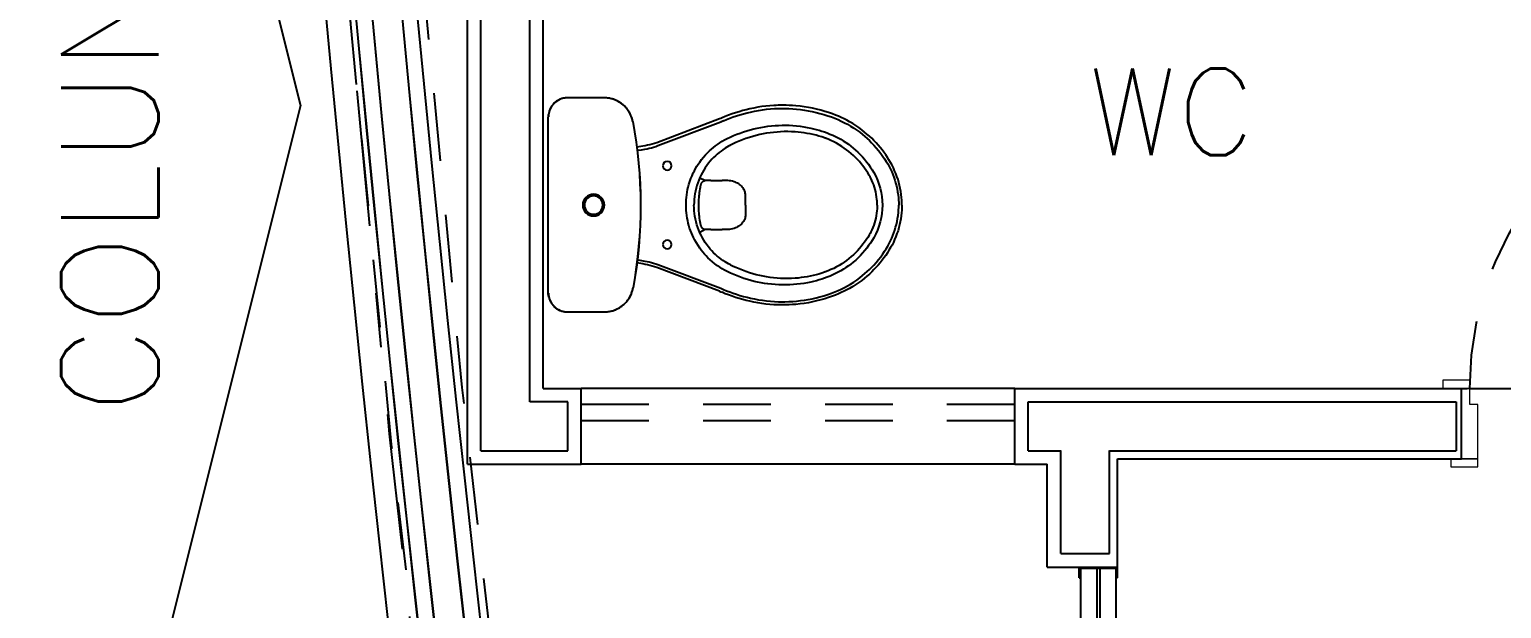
# Model space of a CAD drawing. Header units: millimetres. Extents: x 188.6 to 263.2, y 40.1 to 120.1.
# Drawn here: x 205.655 to 208.372, y 64.008 to 65.077 of the extents above; entities that cross this region are included whole.
import ezdxf

# ---------------------------------------------------------------- set-up
doc = ezdxf.new("R2010")
doc.units = ezdxf.units.MM
for name, pattern in [('ACAD_ISO14W100', [24, 12, -3, 0, -3, 0, -3, 0, -3]), ('DASHDOT2', [0.5, 0.25, -0.125, 0, -0.125]), ('HIDDEN2', [0.1875, 0.125, -0.0625]), ('XREF-TIPO$0$HIDDEN2', [0.1875, 0.125, -0.0625])]:
    doc.linetypes.add(name, pattern=pattern)
for name, color, linetype in [('ARQ', 8, 'Continuous'), ('ARQ-TXT', 8, 'Continuous'), ('ESTR-VIGAS', 11, 'HIDDEN2'), ('ESTRUTURA', 7, 'Continuous'), ('SPDA-MALHA', 162, 'ACAD_ISO14W100')]:
    doc.layers.add(name, color=color, linetype=linetype)
doc.styles.add('60-75', font='romans.shx', dxfattribs={"height": 0.12})
doc.styles.add('MC-ROMANS', font='romans')

# ---------------------------------------------------------------- blocks, each defined once
blk = doc.blocks.new('XREF-TIPO$0$P909+cd00_p-flat-1')
at = {"color": 0}
for p, q in [((0.162, 0), (-0.162, 0)), ((0.162, 0), (0.162, -0.0003)), ((-0.1633, -0.0003), (-0.1633, -0.0003)), ((0.162, -0.0003), (0.162, -0.0003)), ((-0.1982, -0.1031), (-0.1982, -0.0352)), ((-0.1982, -0.0352), (-0.1982, -0.0352)), ((-0.1982, -0.1031), (-0.1982, -0.0352)), ((0.1968, -0.0352), (0.1968, -0.1036)), ((0.1968, -0.0352), (0.1968, -0.0352)), ((0.1968, -0.0352), (0.1968, -0.1036)), ((-0.1982, -0.1031), (-0.1982, -0.1031)), ((0.1968, -0.1036), (0.1968, -0.1036)), ((-0.1542, -0.156), (-0.1542, -0.1561)), ((0.1527, -0.1565), (0.1527, -0.1565)), ((-0.1593, -0.3162), (-0.1154, -0.2002)), ((-0.1099, -0.2023), (-0.1537, -0.3183)), ((0.1094, -0.2023), (0.1532, -0.3183)), ((0.1588, -0.3162), (0.115, -0.2002)), ((-0.0002, -0.2691), (-0.0002, -0.2689)), ((-0.0454, -0.2892), (-0.0499, -0.2795)), ((-0.0455, -0.2967), (-0.0455, -0.2893)), ((-0.0455, -0.2967), (-0.0455, -0.2969)), ((-0.0455, -0.2969), (-0.0455, -0.2967)), ((-0.0455, -0.3002), (-0.0455, -0.2969)), ((0.045, -0.2893), (0.0503, -0.2799)), ((0.045, -0.2967), (0.045, -0.2893)), ((0.045, -0.2967), (0.045, -0.2969)), ((0.045, -0.2969), (0.045, -0.2967)), ((0.045, -0.3002), (0.045, -0.2969)), ((-0.0455, -0.3002), (-0.0455, -0.3208)), ((-0.0455, -0.3283), (-0.0455, -0.3208)), ((0.045, -0.3002), (0.045, -0.3208)), ((0.045, -0.3283), (0.045, -0.3208)), ((0.1611, -0.3201), (0.1611, -0.3201)), ((-0.1109, -0.3364), (-0.1107, -0.3361)), ((-0.1105, -0.3363), (-0.1107, -0.3366)), ((0.1102, -0.3366), (0.11, -0.3363)), ((0.1104, -0.3364), (0.1102, -0.3361)), ((-0.0002, -0.3643), (-0.0158, -0.3643)), ((-0.0002, -0.3643), (0.0153, -0.3643)), ((-0.1236, -0.5115), (-0.1237, -0.5111)), ((-0.1235, -0.5111), (-0.1234, -0.5114)), ((0.1229, -0.5114), (0.123, -0.5111)), ((0.1231, -0.5115), (0.1232, -0.5111)), ((-0.0551, -0.5924), (-0.0556, -0.5922)), ((-0.0555, -0.5921), (-0.055, -0.5923)), ((0.0546, -0.5923), (0.055, -0.5921)), ((0.0547, -0.5924), (0.0551, -0.5922)), ((-0.0002, -0.607), (-0.0002, -0.6069)), ((-0.0002, -0.607), (-0.0002, -0.607))]:
    blk.add_line(p, q, dxfattribs=at)
for points in [[(-0.1982, -0.0352, 0), (-0.198, -0.0318, 0), (-0.1975, -0.0284, 0), (-0.1967, -0.0251, 0), (-0.1955, -0.0219, 0), (-0.1941, -0.0188, 0), (-0.1923, -0.0158, 0), (-0.1903, -0.0131, 0), (-0.188, -0.0106, 0), (-0.1854, -0.0083, 0), (-0.1827, -0.0062, 0), (-0.1797, -0.0045, 0), (-0.1766, -0.003, 0), (-0.1734, -0.0018, 0), (-0.1701, -0.001, 0), (-0.1667, -0.0005, 0), (-0.1633, -0.0003, 0)], [(-0.1982, -0.0352, 0), (-0.1982, -0.0345, 0), (-0.1981, -0.0331, 0), (-0.198, -0.0317, 0), (-0.1978, -0.0303, 0), (-0.1976, -0.029, 0), (-0.1974, -0.0276, 0), (-0.197, -0.0263, 0), (-0.1967, -0.025, 0), (-0.1962, -0.0236, 0), (-0.1957, -0.0224, 0), (-0.1952, -0.0211, 0), (-0.1946, -0.0198, 0), (-0.194, -0.0186, 0), (-0.1933, -0.0174, 0), (-0.1926, -0.0163, 0), (-0.1918, -0.0151, 0), (-0.191, -0.014, 0), (-0.1902, -0.0129, 0), (-0.1893, -0.0119, 0), (-0.1883, -0.0109, 0), (-0.1874, -0.0099, 0), (-0.1864, -0.009, 0), (-0.1853, -0.0081, 0), (-0.1842, -0.0073, 0), (-0.1831, -0.0065, 0), (-0.182, -0.0057, 0), (-0.1808, -0.005, 0), (-0.1796, -0.0043, 0), (-0.1784, -0.0037, 0), (-0.1771, -0.0032, 0), (-0.1758, -0.0026, 0), (-0.1745, -0.0022, 0), (-0.1732, -0.0018, 0), (-0.1719, -0.0014, 0), (-0.1706, -0.0011, 0), (-0.1692, -0.0008, 0), (-0.1678, -0.0006, 0), (-0.1665, -0.0005, 0), (-0.1651, -0.0004, 0), (-0.1637, -0.0003, 0), (-0.1633, -0.0003, 0)], [(0.162, -0.0003, 0), (0.1654, -0.0005, 0), (0.1687, -0.001, 0), (0.1721, -0.0018, 0), (0.1753, -0.003, 0), (0.1784, -0.0045, 0), (0.1813, -0.0062, 0), (0.1841, -0.0083, 0), (0.1866, -0.0106, 0), (0.1889, -0.0131, 0), (0.191, -0.0158, 0), (0.1927, -0.0188, 0), (0.1942, -0.0219, 0), (0.1953, -0.0251, 0), (0.1962, -0.0284, 0), (0.1967, -0.0318, 0), (0.1968, -0.0352, 0)], [(0.162, -0.0003, 0), (0.1627, -0.0003, 0), (0.1641, -0.0004, 0), (0.1655, -0.0005, 0), (0.1668, -0.0007, 0), (0.1682, -0.0009, 0), (0.1696, -0.0012, 0), (0.1709, -0.0015, 0), (0.1722, -0.0019, 0), (0.1735, -0.0023, 0), (0.1748, -0.0028, 0), (0.1761, -0.0033, 0), (0.1773, -0.0039, 0), (0.1786, -0.0045, 0), (0.1798, -0.0052, 0), (0.1809, -0.0059, 0), (0.1821, -0.0067, 0), (0.1832, -0.0075, 0), (0.1842, -0.0083, 0), (0.1853, -0.0092, 0), (0.1863, -0.0102, 0), (0.1873, -0.0111, 0), (0.1882, -0.0122, 0), (0.1891, -0.0132, 0), (0.1899, -0.0143, 0), (0.1907, -0.0154, 0), (0.1915, -0.0166, 0), (0.1922, -0.0177, 0), (0.1928, -0.0189, 0), (0.1934, -0.0202, 0), (0.194, -0.0214, 0), (0.1945, -0.0227, 0), (0.195, -0.024, 0), (0.1954, -0.0253, 0), (0.1958, -0.0266, 0), (0.1961, -0.028, 0), (0.1963, -0.0293, 0), (0.1965, -0.0307, 0), (0.1967, -0.0321, 0), (0.1968, -0.0334, 0), (0.1968, -0.0348, 0), (0.1968, -0.0352, 0)], [(-0.1542, -0.156, 0), (-0.1571, -0.1554, 0), (-0.16, -0.1546, 0), (-0.1629, -0.1536, 0), (-0.1657, -0.1525, 0), (-0.1685, -0.1512, 0), (-0.1712, -0.1498, 0), (-0.1737, -0.1482, 0), (-0.1762, -0.1465, 0), (-0.1786, -0.1446, 0), (-0.1809, -0.1426, 0), (-0.1831, -0.1405, 0), (-0.1851, -0.1383, 0), (-0.187, -0.136, 0), (-0.1888, -0.1335, 0), (-0.1904, -0.131, 0), (-0.1919, -0.1284, 0), (-0.1932, -0.1256, 0), (-0.1944, -0.1229, 0), (-0.1955, -0.1201, 0), (-0.1963, -0.1172, 0), (-0.197, -0.1142, 0), (-0.1976, -0.1113, 0), (-0.1979, -0.1083, 0), (-0.1981, -0.1053, 0), (-0.1982, -0.1031, 0)], [(-0.1542, -0.1561, 0), (-0.1544, -0.156, 0), (-0.1561, -0.1557, 0), (-0.1578, -0.1553, 0), (-0.1594, -0.1548, 0), (-0.1611, -0.1543, 0), (-0.1627, -0.1538, 0), (-0.1643, -0.1532, 0), (-0.1658, -0.1525, 0), (-0.1674, -0.1518, 0), (-0.1689, -0.151, 0), (-0.1704, -0.1502, 0), (-0.1719, -0.1494, 0), (-0.1734, -0.1485, 0), (-0.1748, -0.1475, 0), (-0.1762, -0.1466, 0), (-0.1775, -0.1455, 0), (-0.1789, -0.1445, 0), (-0.1802, -0.1434, 0), (-0.1814, -0.1422, 0), (-0.1826, -0.141, 0), (-0.1838, -0.1398, 0), (-0.185, -0.1385, 0), (-0.1861, -0.1372, 0), (-0.1871, -0.1359, 0), (-0.1881, -0.1345, 0), (-0.1891, -0.1331, 0), (-0.19, -0.1317, 0), (-0.1909, -0.1302, 0), (-0.1917, -0.1287, 0), (-0.1925, -0.1272, 0), (-0.1933, -0.1257, 0), (-0.194, -0.1241, 0), (-0.1946, -0.1225, 0), (-0.1952, -0.1209, 0), (-0.1957, -0.1193, 0), (-0.1962, -0.1177, 0), (-0.1966, -0.116, 0), (-0.197, -0.1143, 0), (-0.1973, -0.1127, 0), (-0.1976, -0.111, 0), (-0.1978, -0.1093, 0), (-0.198, -0.1076, 0), (-0.1981, -0.1059, 0), (-0.1982, -0.1042, 0), (-0.1982, -0.1031, 0)], [(0.1968, -0.1036, 0), (0.1967, -0.1066, 0), (0.1965, -0.1096, 0), (0.1961, -0.1126, 0), (0.1955, -0.1156, 0), (0.1947, -0.1185, 0), (0.1938, -0.1214, 0), (0.1927, -0.1242, 0), (0.1915, -0.127, 0), (0.1901, -0.1297, 0), (0.1885, -0.1323, 0), (0.1868, -0.1348, 0), (0.185, -0.1372, 0), (0.1831, -0.1395, 0), (0.181, -0.1417, 0), (0.1788, -0.1438, 0), (0.1765, -0.1457, 0), (0.1741, -0.1476, 0), (0.1715, -0.1492, 0), (0.169, -0.1507, 0), (0.1663, -0.1521, 0), (0.1635, -0.1533, 0), (0.1607, -0.1544, 0), (0.1578, -0.1553, 0), (0.1549, -0.1561, 0), (0.1527, -0.1565, 0)], [(0.1968, -0.1036, 0), (0.1968, -0.1038, 0), (0.1968, -0.1055, 0), (0.1967, -0.1072, 0), (0.1966, -0.1089, 0), (0.1964, -0.1107, 0), (0.1961, -0.1123, 0), (0.1958, -0.114, 0), (0.1955, -0.1157, 0), (0.1951, -0.1173, 0), (0.1946, -0.119, 0), (0.1941, -0.1206, 0), (0.1935, -0.1222, 0), (0.1929, -0.1238, 0), (0.1922, -0.1254, 0), (0.1915, -0.127, 0), (0.1908, -0.1285, 0), (0.19, -0.13, 0), (0.1891, -0.1314, 0), (0.1882, -0.1329, 0), (0.1872, -0.1343, 0), (0.1862, -0.1357, 0), (0.1852, -0.1371, 0), (0.1841, -0.1384, 0), (0.183, -0.1397, 0), (0.1818, -0.1409, 0), (0.1806, -0.1421, 0), (0.1794, -0.1433, 0), (0.1781, -0.1444, 0), (0.1768, -0.1455, 0), (0.1755, -0.1465, 0), (0.1741, -0.1476, 0), (0.1727, -0.1485, 0), (0.1713, -0.1494, 0), (0.1698, -0.1503, 0), (0.1683, -0.1511, 0), (0.1668, -0.1519, 0), (0.1652, -0.1526, 0), (0.1636, -0.1533, 0), (0.1621, -0.1539, 0), (0.1604, -0.1545, 0), (0.1588, -0.155, 0), (0.1572, -0.1555, 0), (0.1555, -0.1559, 0), (0.1538, -0.1563, 0), (0.1527, -0.1565, 0)], [(-0.1154, -0.2002, 0), (-0.1154, -0.2002, 0), (-0.114, -0.1961, 0), (-0.1127, -0.1919, 0), (-0.1116, -0.1877, 0), (-0.1106, -0.1834, 0), (-0.1097, -0.1791, 0), (-0.1089, -0.1747, 0), (-0.1077, -0.1674, 0), (-0.1071, -0.1634, 0)], [(-0.1011, -0.1641, 0), (-0.1014, -0.1661, 0), (-0.1024, -0.1722, 0), (-0.1035, -0.1783, 0), (-0.1043, -0.1824, 0), (-0.1051, -0.1864, 0), (-0.1061, -0.1904, 0), (-0.1072, -0.1944, 0), (-0.1085, -0.1984, 0), (-0.1099, -0.2023, 0)], [(0.1007, -0.1643, 0), (0.101, -0.1661, 0), (0.1019, -0.1722, 0), (0.103, -0.1783, 0), (0.1038, -0.1824, 0), (0.1046, -0.1864, 0), (0.1056, -0.1904, 0), (0.1067, -0.1944, 0), (0.108, -0.1984, 0), (0.1094, -0.2023, 0)], [(0.115, -0.2002, 0), (0.115, -0.2002, 0), (0.1135, -0.1961, 0), (0.1122, -0.1919, 0), (0.1111, -0.1877, 0), (0.1101, -0.1834, 0), (0.1092, -0.1791, 0), (0.1084, -0.1747, 0), (0.1072, -0.1674, 0), (0.1066, -0.1636, 0)], [(-0.0002, -0.2542, 0), (-0.005, -0.2543, 0), (-0.0098, -0.2545, 0), (-0.0145, -0.2549, 0), (-0.0192, -0.2555, 0), (-0.024, -0.2563, 0), (-0.0288, -0.2572, 0), (-0.0335, -0.2583, 0), (-0.0382, -0.2596, 0), (-0.0437, -0.2613, 0), (-0.049, -0.2632, 0), (-0.0543, -0.2653, 0), (-0.0595, -0.2677, 0), (-0.0637, -0.2698, 0), (-0.0678, -0.272, 0), (-0.0719, -0.2744, 0), (-0.0758, -0.2769, 0), (-0.0797, -0.2796, 0), (-0.0843, -0.283, 0), (-0.0887, -0.2866, 0), (-0.093, -0.2903, 0), (-0.0971, -0.2943, 0), (-0.1003, -0.2976, 0), (-0.1035, -0.3011, 0), (-0.1065, -0.3047, 0), (-0.1094, -0.3084, 0), (-0.1122, -0.3122, 0), (-0.1151, -0.3165, 0), (-0.1179, -0.3209, 0), (-0.1205, -0.3254, 0), (-0.1229, -0.33, 0)], [(-0.1107, -0.3361, 0), (-0.1107, -0.3361, 0), (-0.1089, -0.3327, 0), (-0.107, -0.3294, 0), (-0.105, -0.3262, 0), (-0.1025, -0.3224, 0), (-0.0999, -0.3188, 0), (-0.0972, -0.3153, 0), (-0.0943, -0.3118, 0), (-0.0912, -0.3084, 0), (-0.0881, -0.3051, 0), (-0.0847, -0.3019, 0), (-0.0813, -0.2989, 0), (-0.0774, -0.2956, 0), (-0.0733, -0.2926, 0), (-0.0692, -0.2897, 0), (-0.0649, -0.2869, 0), (-0.0604, -0.2844, 0), (-0.0558, -0.282, 0), (-0.0512, -0.2798, 0), (-0.0464, -0.2777, 0), (-0.0414, -0.2759, 0), (-0.0364, -0.2742, 0), (-0.0312, -0.2728, 0), (-0.0261, -0.2716, 0), (-0.021, -0.2706, 0), (-0.0158, -0.2699, 0), (-0.0106, -0.2693, 0), (-0.0054, -0.269, 0), (-0.0002, -0.2689, 0)], [(0.1224, -0.33, 0), (0.12, -0.3254, 0), (0.1174, -0.3209, 0), (0.1146, -0.3165, 0), (0.1117, -0.3122, 0), (0.1083, -0.3076, 0), (0.1047, -0.3031, 0), (0.101, -0.2989, 0), (0.0971, -0.2947, 0), (0.0937, -0.2915, 0), (0.0902, -0.2883, 0), (0.0867, -0.2853, 0), (0.083, -0.2824, 0), (0.0792, -0.2796, 0), (0.0745, -0.2764, 0), (0.0697, -0.2734, 0), (0.0647, -0.2706, 0), (0.0596, -0.268, 0), (0.0554, -0.266, 0), (0.051, -0.2642, 0), (0.0467, -0.2625, 0), (0.0422, -0.2609, 0), (0.0377, -0.2596, 0), (0.0331, -0.2583, 0), (0.0285, -0.2573, 0), (0.0238, -0.2563, 0), (0.0191, -0.2556, 0), (0.0143, -0.255, 0), (0.0095, -0.2545, 0), (0.0046, -0.2543, 0), (-0.0002, -0.2542, 0)], [(0.1102, -0.3361, 0), (0.1102, -0.3361, 0), (0.1084, -0.3327, 0), (0.1065, -0.3294, 0), (0.1045, -0.3262, 0), (0.102, -0.3224, 0), (0.0994, -0.3188, 0), (0.0967, -0.3153, 0), (0.0938, -0.3118, 0), (0.0908, -0.3084, 0), (0.0876, -0.3051, 0), (0.0843, -0.3019, 0), (0.0808, -0.2989, 0), (0.0769, -0.2956, 0), (0.0729, -0.2926, 0), (0.0687, -0.2897, 0), (0.0644, -0.2869, 0), (0.0599, -0.2844, 0), (0.0553, -0.282, 0), (0.0507, -0.2798, 0), (0.0459, -0.2777, 0), (0.0409, -0.2759, 0), (0.0359, -0.2742, 0), (0.0308, -0.2728, 0), (0.0256, -0.2716, 0), (0.0205, -0.2706, 0), (0.0153, -0.2699, 0), (0.0101, -0.2693, 0), (0.005, -0.269, 0), (-0.0002, -0.2689, 0)], [(-0.043, -0.2844, 0), (-0.0431, -0.2844, 0), (-0.0434, -0.2847, 0), (-0.0437, -0.2851, 0), (-0.044, -0.2855, 0), (-0.0443, -0.286, 0), (-0.0446, -0.2865, 0), (-0.0449, -0.2871, 0), (-0.0451, -0.2878, 0), (-0.0453, -0.2885, 0), (-0.0454, -0.2892, 0), (-0.0455, -0.2893, 0)], [(-0.0455, -0.2967, 0), (-0.0455, -0.2967, 0)], [(-0.0349, -0.281, 0), (-0.0353, -0.2811, 0), (-0.036, -0.2813, 0), (-0.0367, -0.2814, 0), (-0.0374, -0.2817, 0), (-0.0382, -0.2819, 0), (-0.0388, -0.2821, 0), (-0.0395, -0.2824, 0), (-0.0401, -0.2827, 0), (-0.0407, -0.283, 0), (-0.0413, -0.2833, 0), (-0.0419, -0.2837, 0), (-0.0425, -0.284, 0), (-0.043, -0.2844, 0)], [(-0.0002, -0.2778, 0), (-0.0016, -0.2778, 0), (-0.0046, -0.2778, 0), (-0.0077, -0.2779, 0), (-0.0108, -0.2781, 0), (-0.014, -0.2783, 0), (-0.0171, -0.2786, 0), (-0.0203, -0.2789, 0), (-0.0236, -0.2793, 0), (-0.0268, -0.2797, 0), (-0.0301, -0.2802, 0), (-0.0333, -0.2807, 0), (-0.0349, -0.281, 0)], [(0.0344, -0.281, 0), (0.034, -0.281, 0), (0.0307, -0.2804, 0), (0.0274, -0.2799, 0), (0.0241, -0.2794, 0), (0.0209, -0.279, 0), (0.0176, -0.2787, 0), (0.0144, -0.2784, 0), (0.0112, -0.2781, 0), (0.008, -0.278, 0), (0.0049, -0.2778, 0), (0.0017, -0.2778, 0), (-0.0002, -0.2778, 0)], [(0.0425, -0.2844, 0), (0.0422, -0.2842, 0), (0.0416, -0.2838, 0), (0.0411, -0.2834, 0), (0.0405, -0.2831, 0), (0.0398, -0.2828, 0), (0.0392, -0.2825, 0), (0.0385, -0.2822, 0), (0.0378, -0.2819, 0), (0.0371, -0.2817, 0), (0.0364, -0.2815, 0), (0.0357, -0.2813, 0), (0.0349, -0.2811, 0), (0.0344, -0.281, 0)], [(0.045, -0.2893, 0), (0.0448, -0.2885, 0), (0.0446, -0.2878, 0), (0.0444, -0.2871, 0), (0.0441, -0.2865, 0), (0.0438, -0.2859, 0), (0.0435, -0.2854, 0), (0.0432, -0.285, 0), (0.0428, -0.2847, 0), (0.0425, -0.2844, 0), (0.0425, -0.2844, 0)], [(0.045, -0.2967, 0), (0.045, -0.2967, 0)], [(-0.1777, -0.372, 0), (-0.1777, -0.372, 0), (-0.1762, -0.3654, 0), (-0.1745, -0.3588, 0), (-0.1726, -0.3522, 0), (-0.1706, -0.3456, 0), (-0.1685, -0.3391, 0), (-0.1661, -0.3327, 0), (-0.1638, -0.3267, 0), (-0.1612, -0.3208, 0)], [(-0.1558, -0.3233, 0), (-0.1582, -0.329, 0), (-0.1605, -0.3348, 0), (-0.1628, -0.3411, 0), (-0.1649, -0.3474, 0), (-0.1669, -0.3538, 0), (-0.1687, -0.3603, 0), (-0.1704, -0.3668, 0), (-0.1719, -0.3733, 0)], [(0.1553, -0.3233, 0), (0.1577, -0.329, 0), (0.16, -0.3348, 0), (0.1623, -0.3411, 0), (0.1644, -0.3474, 0), (0.1664, -0.3538, 0), (0.1682, -0.3603, 0), (0.1699, -0.3668, 0), (0.1714, -0.3733, 0)], [(0.1773, -0.372, 0), (0.1773, -0.372, 0), (0.1757, -0.3654, 0), (0.174, -0.3588, 0), (0.1721, -0.3522, 0), (0.1701, -0.3456, 0), (0.168, -0.3391, 0), (0.1656, -0.3327, 0), (0.1633, -0.3267, 0), (0.1607, -0.3208, 0)], [(-0.1229, -0.33, 0), (-0.1257, -0.3359, 0), (-0.1284, -0.3418, 0), (-0.1309, -0.3478, 0), (-0.1332, -0.3539, 0), (-0.1353, -0.3601, 0), (-0.1373, -0.3663, 0), (-0.1392, -0.3727, 0), (-0.1409, -0.3792, 0), (-0.1424, -0.3857, 0), (-0.1437, -0.3923, 0), (-0.1448, -0.3989, 0), (-0.1458, -0.4055, 0), (-0.1465, -0.412, 0), (-0.147, -0.4185, 0), (-0.1474, -0.425, 0), (-0.1476, -0.4316, 0), (-0.1476, -0.4381, 0), (-0.1475, -0.4446, 0), (-0.1471, -0.4513, 0), (-0.1465, -0.458, 0), (-0.1458, -0.4647, 0), (-0.1448, -0.4714, 0), (-0.1437, -0.478, 0), (-0.1423, -0.4846, 0), (-0.1412, -0.4897, 0), (-0.1399, -0.4947, 0), (-0.1384, -0.4998, 0), (-0.1369, -0.5048, 0), (-0.1352, -0.5098, 0), (-0.1334, -0.5148, 0)], [(-0.1237, -0.5111, 0), (-0.1237, -0.5111, 0), (-0.1241, -0.5101, 0), (-0.1259, -0.5049, 0), (-0.1275, -0.4996, 0), (-0.129, -0.4943, 0), (-0.1303, -0.4889, 0), (-0.1315, -0.4835, 0), (-0.1326, -0.478, 0), (-0.1335, -0.4724, 0), (-0.1342, -0.4668, 0), (-0.1348, -0.4612, 0), (-0.1353, -0.4556, 0), (-0.1357, -0.4489, 0), (-0.1358, -0.4422, 0), (-0.1358, -0.4355, 0), (-0.1355, -0.4289, 0), (-0.1351, -0.4222, 0), (-0.1344, -0.4158, 0), (-0.1336, -0.4093, 0), (-0.1327, -0.4029, 0), (-0.1315, -0.3965, 0), (-0.1302, -0.3902, 0), (-0.1287, -0.3839, 0), (-0.1269, -0.3775, 0), (-0.125, -0.3711, 0), (-0.1229, -0.3647, 0), (-0.1206, -0.3585, 0), (-0.1182, -0.3523, 0), (-0.1155, -0.3461, 0), (-0.1133, -0.3413, 0), (-0.1109, -0.3364, 0)], [(-0.1109, -0.3364, 0), (-0.1108, -0.3365, 0), (-0.1107, -0.3366, 0), (-0.1107, -0.3366, 0), (-0.1107, -0.3366, 0)], [(-0.1105, -0.3363, 0), (-0.1105, -0.3363, 0), (-0.1105, -0.3362, 0), (-0.1106, -0.3362, 0), (-0.1107, -0.3361, 0)], [(-0.0318, -0.3593, 0), (-0.0335, -0.358, 0), (-0.0352, -0.3565, 0), (-0.0367, -0.3549, 0), (-0.0381, -0.3532, 0), (-0.0393, -0.3514, 0), (-0.0404, -0.3495, 0), (-0.0414, -0.3476, 0), (-0.0423, -0.3455, 0), (-0.0433, -0.3428, 0), (-0.0441, -0.34, 0), (-0.0447, -0.3371, 0), (-0.0451, -0.3342, 0), (-0.0454, -0.3313, 0), (-0.0455, -0.3283, 0)], [(0.0313, -0.3593, 0), (0.0331, -0.358, 0), (0.0347, -0.3565, 0), (0.0362, -0.3549, 0), (0.0376, -0.3532, 0), (0.0388, -0.3514, 0), (0.04, -0.3495, 0), (0.0409, -0.3476, 0), (0.0418, -0.3455, 0), (0.0428, -0.3428, 0), (0.0436, -0.34, 0), (0.0442, -0.3371, 0), (0.0446, -0.3342, 0), (0.0449, -0.3313, 0), (0.045, -0.3283, 0)], [(0.11, -0.3363, 0), (0.11, -0.3363, 0), (0.11, -0.3362, 0), (0.1101, -0.3362, 0), (0.1102, -0.3361, 0)], [(0.1104, -0.3364, 0), (0.1103, -0.3365, 0), (0.1102, -0.3366, 0), (0.1102, -0.3366, 0), (0.1102, -0.3366, 0)], [(0.1232, -0.5111, 0), (0.1232, -0.5111, 0), (0.1236, -0.5101, 0), (0.1254, -0.5049, 0), (0.127, -0.4996, 0), (0.1285, -0.4943, 0), (0.1298, -0.4889, 0), (0.131, -0.4835, 0), (0.1321, -0.478, 0), (0.133, -0.4724, 0), (0.1337, -0.4668, 0), (0.1344, -0.4612, 0), (0.1348, -0.4556, 0), (0.1352, -0.4489, 0), (0.1353, -0.4422, 0), (0.1353, -0.4355, 0), (0.135, -0.4289, 0), (0.1346, -0.4222, 0), (0.1339, -0.4158, 0), (0.1331, -0.4093, 0), (0.1322, -0.4029, 0), (0.131, -0.3965, 0), (0.1297, -0.3902, 0), (0.1282, -0.3839, 0), (0.1264, -0.3775, 0), (0.1245, -0.3711, 0), (0.1224, -0.3647, 0), (0.1201, -0.3585, 0), (0.1177, -0.3523, 0), (0.115, -0.3461, 0), (0.1128, -0.3413, 0), (0.1104, -0.3364, 0)], [(0.133, -0.5148, 0), (0.1347, -0.5099, 0), (0.1364, -0.5049, 0), (0.1379, -0.4999, 0), (0.1394, -0.4948, 0), (0.1407, -0.4897, 0), (0.1419, -0.4846, 0), (0.1432, -0.4782, 0), (0.1443, -0.4717, 0), (0.1452, -0.4653, 0), (0.146, -0.4588, 0), (0.1465, -0.4523, 0), (0.1469, -0.4458, 0), (0.1471, -0.4391, 0), (0.1471, -0.4323, 0), (0.147, -0.4256, 0), (0.1466, -0.4189, 0), (0.146, -0.4122, 0), (0.1453, -0.4055, 0), (0.1444, -0.3991, 0), (0.1433, -0.3927, 0), (0.142, -0.3863, 0), (0.1406, -0.3799, 0), (0.139, -0.3736, 0), (0.1372, -0.3674, 0), (0.1352, -0.361, 0), (0.133, -0.3546, 0), (0.1306, -0.3484, 0), (0.128, -0.3422, 0), (0.1253, -0.3361, 0), (0.1224, -0.33, 0)], [(-0.1846, -0.4328, 0), (-0.1846, -0.4328, 0), (-0.1846, -0.4287, 0), (-0.1845, -0.4245, 0), (-0.1843, -0.4204, 0), (-0.1841, -0.4162, 0), (-0.1836, -0.4088, 0), (-0.1828, -0.4014, 0), (-0.1819, -0.3941, 0), (-0.1807, -0.3867, 0), (-0.1793, -0.3793, 0), (-0.1777, -0.372, 0)], [(-0.1719, -0.3733, 0), (-0.1735, -0.3806, 0), (-0.1749, -0.3879, 0), (-0.176, -0.3953, 0), (-0.177, -0.4027, 0), (-0.1777, -0.4102, 0), (-0.1782, -0.4177, 0), (-0.1785, -0.4252, 0), (-0.1786, -0.4328, 0)], [(-0.0158, -0.3643, 0), (-0.018, -0.3643, 0), (-0.0201, -0.364, 0), (-0.0222, -0.3636, 0), (-0.0242, -0.3631, 0), (-0.0258, -0.3625, 0), (-0.0274, -0.3619, 0), (-0.0289, -0.3611, 0), (-0.0304, -0.3603, 0), (-0.0318, -0.3593, 0)], [(0.0153, -0.3643, 0), (0.0175, -0.3643, 0), (0.0197, -0.364, 0), (0.0217, -0.3636, 0), (0.0237, -0.3631, 0), (0.0253, -0.3625, 0), (0.0269, -0.3619, 0), (0.0284, -0.3611, 0), (0.0299, -0.3603, 0), (0.0313, -0.3593, 0)], [(0.1714, -0.3733, 0), (0.173, -0.3806, 0), (0.1744, -0.3879, 0), (0.1755, -0.3953, 0), (0.1765, -0.4027, 0), (0.1772, -0.4102, 0), (0.1777, -0.4177, 0), (0.178, -0.4252, 0), (0.1781, -0.4328, 0)], [(0.1841, -0.4328, 0), (0.1841, -0.4328, 0), (0.1841, -0.4287, 0), (0.184, -0.4245, 0), (0.1838, -0.4204, 0), (0.1836, -0.4162, 0), (0.1831, -0.4088, 0), (0.1823, -0.4014, 0), (0.1814, -0.3941, 0), (0.1802, -0.3867, 0), (0.1788, -0.3793, 0), (0.1773, -0.372, 0)], [(-0.0002, -0.6528, 0), (-0.0049, -0.6527, 0), (-0.0096, -0.6525, 0), (-0.0143, -0.6521, 0), (-0.0199, -0.6515, 0), (-0.0255, -0.6507, 0), (-0.031, -0.6497, 0), (-0.0365, -0.6485, 0), (-0.0419, -0.6471, 0), (-0.0475, -0.6455, 0), (-0.053, -0.6436, 0), (-0.0584, -0.6416, 0), (-0.0637, -0.6393, 0), (-0.069, -0.6369, 0), (-0.074, -0.6344, 0), (-0.0788, -0.6317, 0), (-0.0836, -0.6288, 0), (-0.0883, -0.6259, 0), (-0.0929, -0.6228, 0), (-0.0976, -0.6195, 0), (-0.1021, -0.616, 0), (-0.1066, -0.6125, 0), (-0.1109, -0.6088, 0), (-0.1151, -0.605, 0), (-0.1194, -0.601, 0), (-0.1235, -0.5969, 0), (-0.1275, -0.5926, 0), (-0.1313, -0.5882, 0), (-0.1351, -0.5838, 0), (-0.1392, -0.5785, 0), (-0.1432, -0.5731, 0), (-0.147, -0.5676, 0), (-0.1506, -0.5619, 0), (-0.154, -0.5561, 0), (-0.1567, -0.5511, 0), (-0.1593, -0.546, 0), (-0.1618, -0.5408, 0), (-0.1641, -0.5355, 0), (-0.1663, -0.5302, 0), (-0.1684, -0.5248, 0), (-0.1709, -0.5175, 0), (-0.1732, -0.5102, 0), (-0.1753, -0.5028, 0), (-0.1772, -0.4953, 0), (-0.1789, -0.4878, 0), (-0.1804, -0.4802, 0), (-0.1817, -0.4724, 0), (-0.1827, -0.4646, 0), (-0.1835, -0.4567, 0), (-0.184, -0.4507, 0), (-0.1843, -0.4448, 0), (-0.1845, -0.4388, 0), (-0.1846, -0.4328, 0)], [(-0.1786, -0.4328, 0), (-0.1786, -0.4367, 0), (-0.1784, -0.4439, 0), (-0.178, -0.4511, 0), (-0.1774, -0.4583, 0), (-0.1766, -0.4655, 0), (-0.1756, -0.4726, 0), (-0.1744, -0.4798, 0), (-0.173, -0.487, 0), (-0.1713, -0.4943, 0), (-0.1695, -0.5015, 0), (-0.1675, -0.5087, 0), (-0.1652, -0.5157, 0), (-0.1628, -0.5228, 0), (-0.1604, -0.5288, 0), (-0.1579, -0.5348, 0), (-0.1552, -0.5408, 0), (-0.1523, -0.5466, 0), (-0.1493, -0.5524, 0), (-0.1459, -0.5581, 0), (-0.1423, -0.5638, 0), (-0.1385, -0.5693, 0), (-0.1346, -0.5748, 0), (-0.1305, -0.58, 0), (-0.1268, -0.5844, 0), (-0.1231, -0.5886, 0), (-0.1192, -0.5927, 0), (-0.1152, -0.5967, 0), (-0.1111, -0.6006, 0), (-0.1061, -0.6051, 0), (-0.1009, -0.6094, 0), (-0.0955, -0.6136, 0), (-0.0901, -0.6175, 0), (-0.0855, -0.6206, 0), (-0.0809, -0.6236, 0), (-0.0761, -0.6264, 0), (-0.0713, -0.6291, 0), (-0.0664, -0.6315, 0), (-0.0615, -0.6338, 0), (-0.0565, -0.6359, 0), (-0.0515, -0.6378, 0), (-0.0464, -0.6396, 0), (-0.0412, -0.6411, 0), (-0.0358, -0.6426, 0), (-0.0303, -0.6438, 0), (-0.0249, -0.6448, 0), (-0.0193, -0.6456, 0), (-0.0138, -0.6462, 0), (-0.0093, -0.6466, 0), (-0.0048, -0.6468, 0), (-0.0002, -0.6469, 0)], [(-0.0002, -0.6528, 0), (0.0045, -0.6527, 0), (0.0092, -0.6525, 0), (0.0138, -0.6521, 0), (0.0194, -0.6515, 0), (0.025, -0.6507, 0), (0.0305, -0.6497, 0), (0.036, -0.6485, 0), (0.0414, -0.6471, 0), (0.047, -0.6455, 0), (0.0525, -0.6436, 0), (0.0579, -0.6416, 0), (0.0632, -0.6393, 0), (0.0685, -0.6369, 0), (0.0735, -0.6344, 0), (0.0783, -0.6317, 0), (0.0831, -0.6288, 0), (0.0878, -0.6259, 0), (0.0925, -0.6228, 0), (0.0971, -0.6195, 0), (0.1016, -0.616, 0), (0.1061, -0.6125, 0), (0.1104, -0.6088, 0), (0.1146, -0.605, 0), (0.1189, -0.601, 0), (0.123, -0.5969, 0), (0.127, -0.5926, 0), (0.1309, -0.5882, 0), (0.1346, -0.5838, 0), (0.1387, -0.5785, 0), (0.1427, -0.5731, 0), (0.1465, -0.5676, 0), (0.1501, -0.5619, 0), (0.1535, -0.5561, 0), (0.1562, -0.5511, 0), (0.1589, -0.546, 0), (0.1613, -0.5408, 0), (0.1636, -0.5355, 0), (0.1658, -0.5302, 0), (0.1679, -0.5248, 0), (0.1704, -0.5175, 0), (0.1727, -0.5102, 0), (0.1748, -0.5028, 0), (0.1767, -0.4953, 0), (0.1784, -0.4878, 0), (0.1799, -0.4802, 0), (0.1812, -0.4724, 0), (0.1822, -0.4646, 0), (0.183, -0.4567, 0), (0.1835, -0.4507, 0), (0.1838, -0.4448, 0), (0.184, -0.4388, 0), (0.1841, -0.4328, 0)], [(0.1781, -0.4328, 0), (0.1781, -0.4367, 0), (0.1779, -0.4439, 0), (0.1775, -0.4511, 0), (0.1769, -0.4583, 0), (0.1761, -0.4655, 0), (0.1751, -0.4726, 0), (0.1739, -0.4798, 0), (0.1725, -0.487, 0), (0.1709, -0.4943, 0), (0.169, -0.5015, 0), (0.167, -0.5087, 0), (0.1647, -0.5157, 0), (0.1623, -0.5228, 0), (0.16, -0.5288, 0), (0.1574, -0.5348, 0), (0.1547, -0.5408, 0), (0.1519, -0.5466, 0), (0.1488, -0.5524, 0), (0.1454, -0.5581, 0), (0.1418, -0.5638, 0), (0.1381, -0.5693, 0), (0.1341, -0.5748, 0), (0.13, -0.58, 0), (0.1263, -0.5844, 0), (0.1226, -0.5886, 0), (0.1187, -0.5927, 0), (0.1147, -0.5967, 0), (0.1106, -0.6006, 0), (0.1056, -0.6051, 0), (0.1004, -0.6094, 0), (0.0951, -0.6136, 0), (0.0896, -0.6175, 0), (0.085, -0.6206, 0), (0.0804, -0.6236, 0), (0.0756, -0.6264, 0), (0.0708, -0.6291, 0), (0.0659, -0.6315, 0), (0.061, -0.6338, 0), (0.056, -0.6359, 0), (0.051, -0.6378, 0), (0.0459, -0.6396, 0), (0.0407, -0.6411, 0), (0.0353, -0.6426, 0), (0.0299, -0.6438, 0), (0.0244, -0.6448, 0), (0.0188, -0.6456, 0), (0.0133, -0.6462, 0), (0.0088, -0.6466, 0), (0.0043, -0.6468, 0), (-0.0002, -0.6469, 0)], [(-0.1334, -0.5148, 0), (-0.1314, -0.5199, 0), (-0.1292, -0.525, 0), (-0.1269, -0.53, 0), (-0.1244, -0.5349, 0), (-0.1217, -0.5397, 0), (-0.1188, -0.5445, 0), (-0.1157, -0.5493, 0), (-0.1124, -0.554, 0), (-0.109, -0.5585, 0), (-0.1055, -0.5629, 0), (-0.1017, -0.5673, 0), (-0.0977, -0.5716, 0), (-0.0936, -0.5757, 0), (-0.0894, -0.5797, 0), (-0.085, -0.5835, 0), (-0.0803, -0.5873, 0), (-0.0755, -0.5909, 0), (-0.0706, -0.5943, 0), (-0.0656, -0.5976, 0), (-0.0604, -0.6007, 0)], [(-0.1237, -0.5111, 0), (-0.1235, -0.5111, 0), (-0.1235, -0.5111, 0)], [(-0.1236, -0.5115, 0), (-0.1235, -0.5114, 0), (-0.1234, -0.5114, 0), (-0.1234, -0.5114, 0)], [(-0.0556, -0.5922, 0), (-0.0556, -0.5922, 0), (-0.06, -0.5896, 0), (-0.0643, -0.5868, 0), (-0.0685, -0.5839, 0), (-0.0726, -0.5808, 0), (-0.0766, -0.5776, 0), (-0.0806, -0.5742, 0), (-0.0845, -0.5707, 0), (-0.0883, -0.567, 0), (-0.0919, -0.5632, 0), (-0.0954, -0.5593, 0), (-0.0989, -0.555, 0), (-0.1023, -0.5507, 0), (-0.1055, -0.5462, 0), (-0.1086, -0.5416, 0), (-0.1115, -0.5369, 0), (-0.1143, -0.5319, 0), (-0.117, -0.5268, 0), (-0.1194, -0.5216, 0), (-0.1217, -0.5164, 0), (-0.1236, -0.5115, 0)], [(0.0551, -0.5922, 0), (0.0551, -0.5922, 0), (0.0595, -0.5896, 0), (0.0638, -0.5868, 0), (0.068, -0.5839, 0), (0.0721, -0.5808, 0), (0.0761, -0.5776, 0), (0.0801, -0.5742, 0), (0.084, -0.5707, 0), (0.0878, -0.567, 0), (0.0914, -0.5632, 0), (0.0949, -0.5593, 0), (0.0984, -0.555, 0), (0.1018, -0.5507, 0), (0.1051, -0.5462, 0), (0.1081, -0.5416, 0), (0.111, -0.5369, 0), (0.1138, -0.5319, 0), (0.1165, -0.5268, 0), (0.1189, -0.5216, 0), (0.1212, -0.5164, 0), (0.1231, -0.5115, 0)], [(0.0599, -0.6007, 0), (0.0649, -0.5977, 0), (0.0698, -0.5946, 0), (0.0746, -0.5912, 0), (0.0793, -0.5878, 0), (0.0838, -0.5841, 0), (0.0883, -0.5802, 0), (0.0927, -0.5761, 0), (0.097, -0.5718, 0), (0.1011, -0.5674, 0), (0.105, -0.5629, 0), (0.1086, -0.5585, 0), (0.112, -0.5539, 0), (0.1151, -0.5494, 0), (0.1182, -0.5448, 0), (0.121, -0.54, 0), (0.1237, -0.5352, 0), (0.1263, -0.5302, 0), (0.1287, -0.5252, 0), (0.1309, -0.52, 0), (0.133, -0.5148, 0)], [(0.1231, -0.5115, 0), (0.123, -0.5114, 0), (0.1229, -0.5114, 0), (0.1229, -0.5114, 0)], [(0.1232, -0.5111, 0), (0.1231, -0.5111, 0), (0.123, -0.5111, 0)], [(-0.0556, -0.5922, 0), (-0.0555, -0.5921, 0), (-0.0555, -0.5921, 0), (-0.0555, -0.5921, 0)], [(-0.0551, -0.5924, 0), (-0.0551, -0.5923, 0), (-0.0551, -0.5923, 0)], [(-0.0002, -0.607, 0), (-0.0038, -0.607, 0), (-0.0073, -0.6068, 0), (-0.0108, -0.6065, 0), (-0.0154, -0.606, 0), (-0.0199, -0.6052, 0), (-0.0244, -0.6043, 0), (-0.0289, -0.6032, 0), (-0.0332, -0.602, 0), (-0.0374, -0.6006, 0), (-0.0416, -0.599, 0), (-0.0457, -0.5973, 0), (-0.0497, -0.5954, 0), (-0.0524, -0.5939, 0), (-0.0551, -0.5924, 0)], [(-0.0002, -0.607, 0), (0.0033, -0.607, 0), (0.0068, -0.6068, 0), (0.0103, -0.6065, 0), (0.0149, -0.606, 0), (0.0194, -0.6052, 0), (0.024, -0.6043, 0), (0.0284, -0.6032, 0), (0.0327, -0.602, 0), (0.0369, -0.6006, 0), (0.0411, -0.599, 0), (0.0452, -0.5973, 0), (0.0492, -0.5954, 0), (0.052, -0.5939, 0), (0.0547, -0.5924, 0)], [(0.0547, -0.5924, 0), (0.0546, -0.5923, 0), (0.0546, -0.5923, 0)], [(0.0551, -0.5922, 0), (0.055, -0.5921, 0), (0.055, -0.5921, 0), (0.055, -0.5921, 0)]]:
    blk.add_polyline3d(points, dxfattribs=at)
for centre, radius in [((-0.0003, -0.0836), 0.02), ((-0.0003, -0.0836), 0.017), ((-0.0729, -0.2197), 0.00801), ((0.0724, -0.2197), 0.00801)]:
    blk.add_circle(centre, radius, dxfattribs=at)
for centre, radius, start, end in [((-0.162, -0.0251), 0.0251, 89.9975, 101.7343), ((0.162, -0.0252), 0.0252, 75.4972, 90.0015), ((0.162, -0.025), 0.025, 72.4433, 75.4868), ((0.0005, 0.6791), 0.8493, 259.504, 280.3175), ((0.0005, 0.6791), 0.8494, 259.504, 280.3175), ((-0.2357, -0.2867), 0.0819, 335.3949, 338.8845), ((-0.233, -0.2883), 0.0848, 335.6518, 339.2799), ((0.2325, -0.2883), 0.0848, 200.7201, 204.3482), ((0.2352, -0.2867), 0.0819, 201.1155, 204.6051), ((-0.0002, -0.4954), 0.1213, 240.2551, 270.0006), ((-0.0002, -0.4954), 0.1213, 269.9993, 299.7449)]:
    blk.add_arc(centre, radius, start, end, dxfattribs=at)
blk = doc.blocks.new('XREF-TIPO$0$A$C281A5909')
at = {"color": 0}
for p, q in [((0.05, 0.755), (0.08, 0.755)), ((0.05, 0.155), (0.05, 0.755)), ((0.08, 0.755), (0.05, 0.755)), ((0.05, 0.755), (0.05, 0.155)), ((0.08, 0.755), (0.08, 0.155)), ((0.08, 0.155), (0.08, 0.755)), ((0.035, 0.015), (0.035, 0.155)), ((0.08, 0.155), (0.05, 0.155)), ((0.05, 0.155), (0.08, 0.155)), ((0.65, 0.155), (0.08, 0.155)), ((0.665, 0.025), (0.665, 0.155))]:
    blk.add_line(p, q, dxfattribs=at)
at = {"color": 0, "lineweight": 13}
for p, q in [((0, 0.155), (0, 0.17)), ((0, 0.17), (0.05, 0.17)), ((0.65, 0.155), (0.65, 0.17)), ((0.65, 0.17), (0.7, 0.17)), ((0.7, 0.17), (0.7, 0.155)), ((0, 0.155), (0.05, 0.155)), ((0.05, 0.155), (0.035, 0.155)), ((0.05, 0.155), (0.05, 0.125)), ((0.665, 0.155), (0.65, 0.155)), ((0.65, 0.125), (0.65, 0.155)), ((0.65, 0.155), (0.7, 0.155)), ((0.05, 0.125), (0.065, 0.125)), ((0.065, 0.125), (0.065, 0.025)), ((0.635, 0.025), (0.635, 0.125)), ((0.635, 0.125), (0.65, 0.125)), ((0.065, 0.025), (0.015, 0.025)), ((0.015, 0), (0.015, 0.015)), ((0.065, 0.01), (0.015, 0.01)), ((0.035, 0.025), (0.065, 0.025)), ((0.065, 0.025), (0.065, 0.01)), ((0.635, 0.025), (0.665, 0.025)), ((0.635, 0.01), (0.635, 0.025)), ((0.685, 0.025), (0.635, 0.025)), ((0.685, 0.01), (0.635, 0.01)), ((0.685, 0.025), (0.685, 0.01))]:
    blk.add_line(p, q, dxfattribs=at)
at = {"color": 0, "linetype": 'XREF-TIPO$0$HIDDEN2'}
blk.add_arc((0.05, 0.155), 0.6, 0, 90, dxfattribs=at)
blk = doc.blocks.new('XREF-TIPO$0$A$C491F7D64-flat-1')
for p, q in [((-0.057, 0.03), (-0.005, 0.03)), ((-0.057, 0.03), (-0.057, 0)), ((-0.055, 0.028), (-0.019, 0.028)), ((-0.055, 0.002), (-0.055, 0.028)), ((-0.019, 0.028), (-0.019, 0.008)), ((-0.017, 0.03), (-0.017, 0.02)), ((-0.015, 0.028), (-0.015, 0.022)), ((-0.015, 0.028), (-0.007, 0.028)), ((-0.007, 0.028), (-0.007, 0.022)), ((-0.005, 0.03), (-0.005, 0.02)), ((-0.055, 0.002), (-0.007, 0.002)), ((-0.007, 0.008), (-0.019, 0.008)), ((-0.005, 0.02), (-0.017, 0.02)), ((-0.017, 0.02), (-0.017, 0.01)), ((-0.005, 0.01), (-0.017, 0.01)), ((-0.005, 0.0195), (-0.0165, 0.0195)), ((0, 0.0185), (-0.0165, 0.0185)), ((0, 0.0115), (-0.0165, 0.0115)), ((-0.005, 0.0105), (-0.0165, 0.0105)), ((-0.007, 0.022), (-0.015, 0.022)), ((-0.007, 0.008), (-0.007, 0.002)), ((-0.005, 0.01), (-0.005, 0)), ((-0.0045, 0.02), (-0.0045, 0.025)), ((-0.0045, 0.01), (-0.0045, 0.005)), ((0, 0.02), (0, 0.0185)), ((0, 0.01), (0, 0.0115)), ((-0.057, 0), (-0.005, 0)), ((-0.055, 0), (-0.055, 0))]:
    blk.add_line(p, q)
for centre, radius, start, end in [((-0.0165, 0.019), 0.0005, 90, 270), ((-0.0165, 0.011), 0.0005, 90, 270), ((-0.005, 0.02), 0.0005, 270, 0), ((-0.005, 0.01), 0.0005, 0, 90), ((-0.005, 0.02), 0.005, 0, 84.2608), ((-0.005, 0.01), 0.005, 275.7392, 0)]:
    blk.add_arc(centre, radius, start, end)
blk = doc.blocks.new('XREF-TIPO$0$A$C70231090-flat-1')
for p, q in [((0, 0.03), (-0.05, 0.03)), ((-0.05, 0.03), (-0.05, 0.02)), ((-0.04, 0.028), (-0.048, 0.028)), ((-0.048, 0.028), (-0.048, 0.022)), ((-0.04, 0.028), (-0.04, 0.022)), ((-0.038, 0.03), (-0.038, 0.02)), ((-0.002, 0.028), (-0.036, 0.028)), ((-0.036, 0.028), (-0.036, 0.008)), ((-0.002, 0.019), (-0.002, 0.028)), ((0, 0.017), (0, 0.03)), ((-0.055, 0.02), (-0.055, 0.0185)), ((-0.055, 0.0185), (-0.0385, 0.0185)), ((-0.055, 0.0115), (-0.0385, 0.0115)), ((-0.055, 0.01), (-0.055, 0.0115)), ((-0.0505, 0.02), (-0.0505, 0.025)), ((-0.0505, 0.01), (-0.0505, 0.005)), ((-0.05, 0.02), (-0.038, 0.02)), ((-0.05, 0.0195), (-0.0385, 0.0195)), ((-0.05, 0.0105), (-0.0385, 0.0105)), ((-0.05, 0.01), (-0.05, 0)), ((-0.05, 0.01), (-0.038, 0.01)), ((-0.048, 0.022), (-0.04, 0.022)), ((-0.048, 0.008), (-0.036, 0.008)), ((-0.048, 0.008), (-0.048, 0.002)), ((-0.002, 0.002), (-0.048, 0.002)), ((-0.038, 0.02), (-0.038, 0.01)), ((-0.002, 0.002), (-0.002, 0.019)), ((-0.002, 0.019), (-0.002, 0.019)), ((0, 0.002), (0, 0.017)), ((0, 0.017), (0, 0.017)), ((0, 0), (0, 0.002)), ((0, 0.002), (0, 0.002)), ((0, 0), (-0.05, 0))]:
    blk.add_line(p, q)
for centre, radius, start, end in [((-0.05, 0.02), 0.005, 95.7392, 180), ((-0.05, 0.01), 0.005, 180, 264.2608), ((-0.05, 0.02), 0.0005, 180, 270), ((-0.05, 0.01), 0.0005, 90, 180), ((-0.0385, 0.019), 0.0005, 270, 90), ((-0.0385, 0.011), 0.0005, 270, 90)]:
    blk.add_arc(centre, radius, start, end)
blk = doc.blocks.new('XREF-TIPO$0$A$C491F7D64-flat-2')
for p, q in [((-0.057, 0.03), (-0.005, 0.03)), ((-0.057, 0.03), (-0.057, 0)), ((-0.055, 0.028), (-0.019, 0.028)), ((-0.055, 0.002), (-0.055, 0.028)), ((-0.019, 0.028), (-0.019, 0.008)), ((-0.017, 0.03), (-0.017, 0.02)), ((-0.015, 0.028), (-0.015, 0.022)), ((-0.015, 0.028), (-0.007, 0.028)), ((-0.007, 0.028), (-0.007, 0.022)), ((-0.005, 0.03), (-0.005, 0.02)), ((-0.055, 0.002), (-0.007, 0.002)), ((-0.007, 0.008), (-0.019, 0.008)), ((-0.005, 0.02), (-0.017, 0.02)), ((-0.017, 0.02), (-0.017, 0.01)), ((-0.005, 0.01), (-0.017, 0.01)), ((-0.005, 0.0195), (-0.0165, 0.0195)), ((0, 0.0185), (-0.0165, 0.0185)), ((0, 0.0115), (-0.0165, 0.0115)), ((-0.005, 0.0105), (-0.0165, 0.0105)), ((-0.007, 0.022), (-0.015, 0.022)), ((-0.007, 0.008), (-0.007, 0.002)), ((-0.005, 0.01), (-0.005, 0)), ((-0.0045, 0.02), (-0.0045, 0.025)), ((-0.0045, 0.01), (-0.0045, 0.005)), ((0, 0.02), (0, 0.0185)), ((0, 0.01), (0, 0.0115)), ((-0.057, 0), (-0.005, 0)), ((-0.055, 0), (-0.055, 0))]:
    blk.add_line(p, q)
for centre, radius, start, end in [((-0.0165, 0.019), 0.0005, 90, 270), ((-0.0165, 0.011), 0.0005, 90, 270), ((-0.005, 0.02), 0.0005, 270, 0), ((-0.005, 0.01), 0.0005, 0, 90), ((-0.005, 0.02), 0.005, 0, 84.2608), ((-0.005, 0.01), 0.005, 275.7392, 0)]:
    blk.add_arc(centre, radius, start, end)
blk = doc.blocks.new('XREF-TIPO$0$A$C491F7D64-flat-3')
for p, q in [((0.057, 0.03), (0.005, 0.03)), ((0.005, 0.03), (0.005, 0.02)), ((0.007, 0.028), (0.007, 0.022)), ((0.015, 0.028), (0.007, 0.028)), ((0.015, 0.028), (0.015, 0.022)), ((0.017, 0.03), (0.017, 0.02)), ((0.019, 0.028), (0.019, 0.008)), ((0.055, 0.028), (0.019, 0.028)), ((0.055, 0.002), (0.055, 0.028)), ((0.057, 0.03), (0.057, 0)), ((0, 0.02), (0, 0.0185)), ((0, 0.0185), (0.0165, 0.0185)), ((0, 0.01), (0, 0.0115)), ((0, 0.0115), (0.0165, 0.0115)), ((0.0045, 0.02), (0.0045, 0.025)), ((0.0045, 0.01), (0.0045, 0.005)), ((0.005, 0.02), (0.017, 0.02)), ((0.005, 0.0195), (0.0165, 0.0195)), ((0.005, 0.0105), (0.0165, 0.0105)), ((0.005, 0.01), (0.017, 0.01)), ((0.005, 0.01), (0.005, 0)), ((0.007, 0.022), (0.015, 0.022)), ((0.007, 0.008), (0.007, 0.002)), ((0.007, 0.008), (0.019, 0.008)), ((0.055, 0.002), (0.007, 0.002)), ((0.017, 0.02), (0.017, 0.01)), ((0.057, 0), (0.005, 0)), ((0.055, 0), (0.055, 0))]:
    blk.add_line(p, q)
for centre, radius, start, end in [((0.005, 0.02), 0.005, 95.7392, 180), ((0.005, 0.01), 0.005, 180, 264.2608), ((0.005, 0.02), 0.0005, 180, 270), ((0.005, 0.01), 0.0005, 90, 180), ((0.0165, 0.019), 0.0005, 270, 90), ((0.0165, 0.011), 0.0005, 270, 90)]:
    blk.add_arc(centre, radius, start, end)
blk = doc.blocks.new('XREF-TIPO$0$A$C6916644B-flat-1')
at = {"color": 0}
for p, q in [((0.02, 0.071), (0, 0.071)), ((0, 0.071), (0, 0)), ((0.002, 0.069), (0.002, 0.002)), ((0.002, 0.069), (0.02, 0.069)), ((0.8968, 0.068), (0.002, 0.068)), ((0.02, 0.071), (0.02, 0.069)), ((0.8988, 0.068), (1.7498, 0.068)), ((0.9368, 0.056), (1.7568, 0.056)), ((1.78, 0.071), (1.78, 0.069)), ((1.78, 0.071), (1.8, 0.071)), ((1.798, 0.069), (1.78, 0.069)), ((1.798, 0.069), (1.798, 0.002)), ((1.8, 0.071), (1.8, 0)), ((0.8968, 0.038), (0.002, 0.038)), ((0.002, 0.033), (1.798, 0.033)), ((0.6272, 0.033), (1.4252, 0.033)), ((0.8968, 0.038), (1.7498, 0.038)), ((0.9368, 0.05), (1.7568, 0.05)), ((0.002, 0.003), (1.798, 0.003)), ((0.002, 0.002), (0.02, 0.002)), ((0.02, 0), (0.02, 0.002)), ((0.6152, 0.021), (1.4372, 0.021)), ((0.6152, 0.015), (1.4372, 0.015)), ((0.6272, 0.003), (1.4252, 0.003)), ((1.78, 0), (1.78, 0.002)), ((1.7978, 0.002), (1.78, 0.002)), ((0.02, 0), (0, 0)), ((1.78, 0), (1.7998, 0))]:
    blk.add_line(p, q, dxfattribs=at)
for name, p in [('XREF-TIPO$0$A$C491F7D64-flat-1', (0.9538, 0.038)), ('XREF-TIPO$0$A$C491F7D64-flat-3', (1.7398, 0.038)), ('XREF-TIPO$0$A$C491F7D64-flat-2', (0.6322, 0.003)), ('XREF-TIPO$0$A$C70231090-flat-1', (1.4752, 0.003))]:
    blk.add_blockref(name, p, dxfattribs=at)
blk = doc.blocks.new('ESTR-TP-29.09.2016')
at = {"layer": 'ESTR-VIGAS'}
for radius, start, end in [(66.1163, 171.918122, 188.081579), (65.9756, 172.023558, 187.976143)]:
    blk.add_arc((66.1165, 11.775), radius, start, end, dxfattribs=at)

msp = doc.modelspace()

# ---------------------------------------------------------------- linework, layer by layer
at = {"layer": 'ARQ'}
for p, q in [((206.4632, 64.2745), (206.4632, 66.6945)), ((206.4632, 64.2745), (206.4632, 66.6945)), ((206.4882, 64.2995), (206.4882, 66.6695)), ((206.4882, 64.2995), (206.4882, 66.6695)), ((206.5782, 64.3895), (206.5782, 66.5795)), ((206.5782, 64.3895), (206.5782, 66.5795)), ((206.6032, 64.4145), (206.6032, 66.5121)), ((206.6032, 64.4145), (206.6032, 66.5121)), ((206.6032, 64.4145), (206.6732, 64.4145)), ((206.6032, 64.4145), (206.6732, 64.4145)), ((206.6732, 64.2745), (206.6732, 64.4145)), ((207.4732, 64.4145), (206.6732, 64.4145)), ((206.6732, 64.2745), (206.6732, 64.4145)), ((207.4732, 64.4145), (206.6732, 64.4145)), ((207.4732, 64.2745), (207.4732, 64.4145)), ((207.4732, 64.4145), (208.3082, 64.4145)), ((207.4732, 64.2745), (207.4732, 64.4145)), ((207.4732, 64.4145), (208.3082, 64.4145)), ((206.6482, 64.3895), (206.5782, 64.3895)), ((206.6482, 64.3895), (206.5782, 64.3895)), ((206.6482, 64.2995), (206.6482, 64.3895)), ((206.6482, 64.2995), (206.6482, 64.3895)), ((207.4982, 64.2995), (207.4982, 64.3895)), ((207.4982, 64.3895), (208.2882, 64.3895)), ((207.4982, 64.2995), (207.4982, 64.3895)), ((207.4982, 64.3895), (208.2882, 64.3895)), ((208.2882, 64.3895), (208.2882, 64.2995)), ((208.2882, 64.3895), (208.2882, 64.2995)), ((208.2982, 64.2995), (208.2982, 64.3895)), ((208.2982, 64.2995), (208.2982, 64.3895)), ((206.4882, 64.2995), (206.6482, 64.2995)), ((206.4882, 64.2995), (206.6482, 64.2995)), ((207.4982, 64.2995), (207.5582, 64.2995)), ((207.4982, 64.2995), (207.5582, 64.2995)), ((207.5582, 64.1097), (207.5582, 64.2997)), ((207.5582, 64.1097), (207.5582, 64.2997)), ((207.6482, 64.1097), (207.6482, 64.2997)), ((207.6482, 64.1097), (207.6482, 64.2997)), ((207.6482, 64.2995), (208.2882, 64.2995)), ((207.6482, 64.2995), (208.2882, 64.2995)), ((206.4632, 64.2745), (206.6732, 64.2745)), ((206.4632, 64.2745), (206.6732, 64.2745)), ((207.4732, 64.2745), (206.6732, 64.2745)), ((207.4732, 64.2745), (206.6732, 64.2745)), ((207.4732, 64.2745), (207.5332, 64.2745)), ((207.4732, 64.2745), (207.5332, 64.2745)), ((207.5332, 64.0847), (207.5332, 64.2747)), ((207.5332, 64.0847), (207.5332, 64.2747)), ((207.6632, 64.0847), (207.6632, 64.2847)), ((207.6632, 64.0847), (207.6632, 64.2847)), ((207.6632, 64.2845), (208.2982, 64.2845)), ((207.6632, 64.2845), (208.2982, 64.2845)), ((207.5582, 64.1097), (207.6482, 64.1097)), ((207.5582, 64.1097), (207.6482, 64.1097)), ((207.5332, 64.0847), (207.6632, 64.0847)), ((207.5332, 64.0847), (207.6632, 64.0847))]:
    msp.add_line(p, q, dxfattribs=at)
at = {"layer": 'ARQ', "linetype": 'XREF-TIPO$0$HIDDEN2'}
for p, q in [((207.4732, 64.3845), (206.6732, 64.3845)), ((207.4732, 64.3845), (206.6732, 64.3845)), ((207.4732, 64.3545), (206.6732, 64.3545)), ((207.4732, 64.3545), (206.6732, 64.3545))]:
    msp.add_line(p, q, dxfattribs=at)
at = {"layer": 'ARQ'}
msp.add_lwpolyline([(205.6548, 66.9363), (206.1548, 64.9363), (205.6548, 62.9363)], dxfattribs=at)
msp.add_lwpolyline([(205.6548, 66.9363), (206.1548, 64.9363), (205.6548, 62.9363)], dxfattribs=at)
for centre, radius, start, end in [((272.2123, 71.3922), 66.1415, 171.899467, 188.100485), ((272.0547, 71.2746), 66.1415, 171.899467, 188.100485), ((272.0547, 71.2746), 66.1415, 171.899467, 188.100485), ((272.0544, 71.2744), 66.0865, 171.940842, 188.059109), ((272.0547, 71.2746), 66.0865, 171.940842, 188.059109), ((272.0547, 71.2746), 66.0865, 171.940842, 188.059109), ((272.0544, 71.2744), 66.0565, 171.963438, 188.036513), ((272.0547, 71.2746), 66.0565, 171.963438, 188.036513), ((272.0547, 71.2746), 66.0565, 171.963438, 188.036513), ((272.0544, 71.2744), 66.0015, 172.004914, 187.995038), ((272.0547, 71.2746), 66.0015, 172.004914, 187.995038), ((272.0547, 71.2746), 66.0015, 172.004914, 187.995038)]:
    msp.add_arc(centre, radius, start, end, dxfattribs=at)
at = {"layer": 'SPDA-MALHA', "linetype": 'DASHDOT2'}
msp.add_arc((273.5216, 71.2752), 67.5607, 172.130688, 187.869312, dxfattribs=at)

# ---------------------------------------------------------------- block references
at = {"layer": 'ARQ', "extrusion": (0, 0, -1), "zscale": -1}
msp.add_blockref('XREF-TIPO$0$A$C281A5909', (-208.9632, 64.2595), dxfattribs=at)
msp.add_blockref('XREF-TIPO$0$A$C281A5909', (-208.9632, 64.2595), dxfattribs=at)
at = {"layer": 'ARQ', "extrusion": (0, 0, -1), "zscale": -1, "rotation": 270}
msp.add_blockref('XREF-TIPO$0$P909+cd00_p-flat-1', (-206.6124, 64.7525), dxfattribs=at)
msp.add_blockref('XREF-TIPO$0$P909+cd00_p-flat-1', (-206.6124, 64.7525), dxfattribs=at)
at = {"layer": 'ARQ', "xscale": -1, "rotation": 90}
msp.add_blockref('XREF-TIPO$0$A$C6916644B-flat-1', (207.6632, 64.0847), dxfattribs=at)
msp.add_blockref('XREF-TIPO$0$A$C6916644B-flat-1', (207.6632, 64.0847), dxfattribs=at)
at = {"layer": 'ESTRUTURA'}
msp.add_blockref('ESTR-TP-29.09.2016', (205.9531, 59.5144), dxfattribs=at)

# ---------------------------------------------------------------- texts
at = {"layer": 'ARQ', "insert": (205.8931, 64.3672), "char_height": 0.18, "attachment_point": 7, "rotation": 90, "style": 'MC-ROMANS'}
msp.add_mtext('\\A1;COLUNA 1', dxfattribs=at)
msp.add_mtext('\\A1;COLUNA 1', dxfattribs=at)
at = {"layer": 'ARQ-TXT', "style": '60-75'}
msp.add_text('WC', height=0.16, dxfattribs=at).set_placement((207.6084, 64.8447))

doc.saveas('drawing.dxf')
